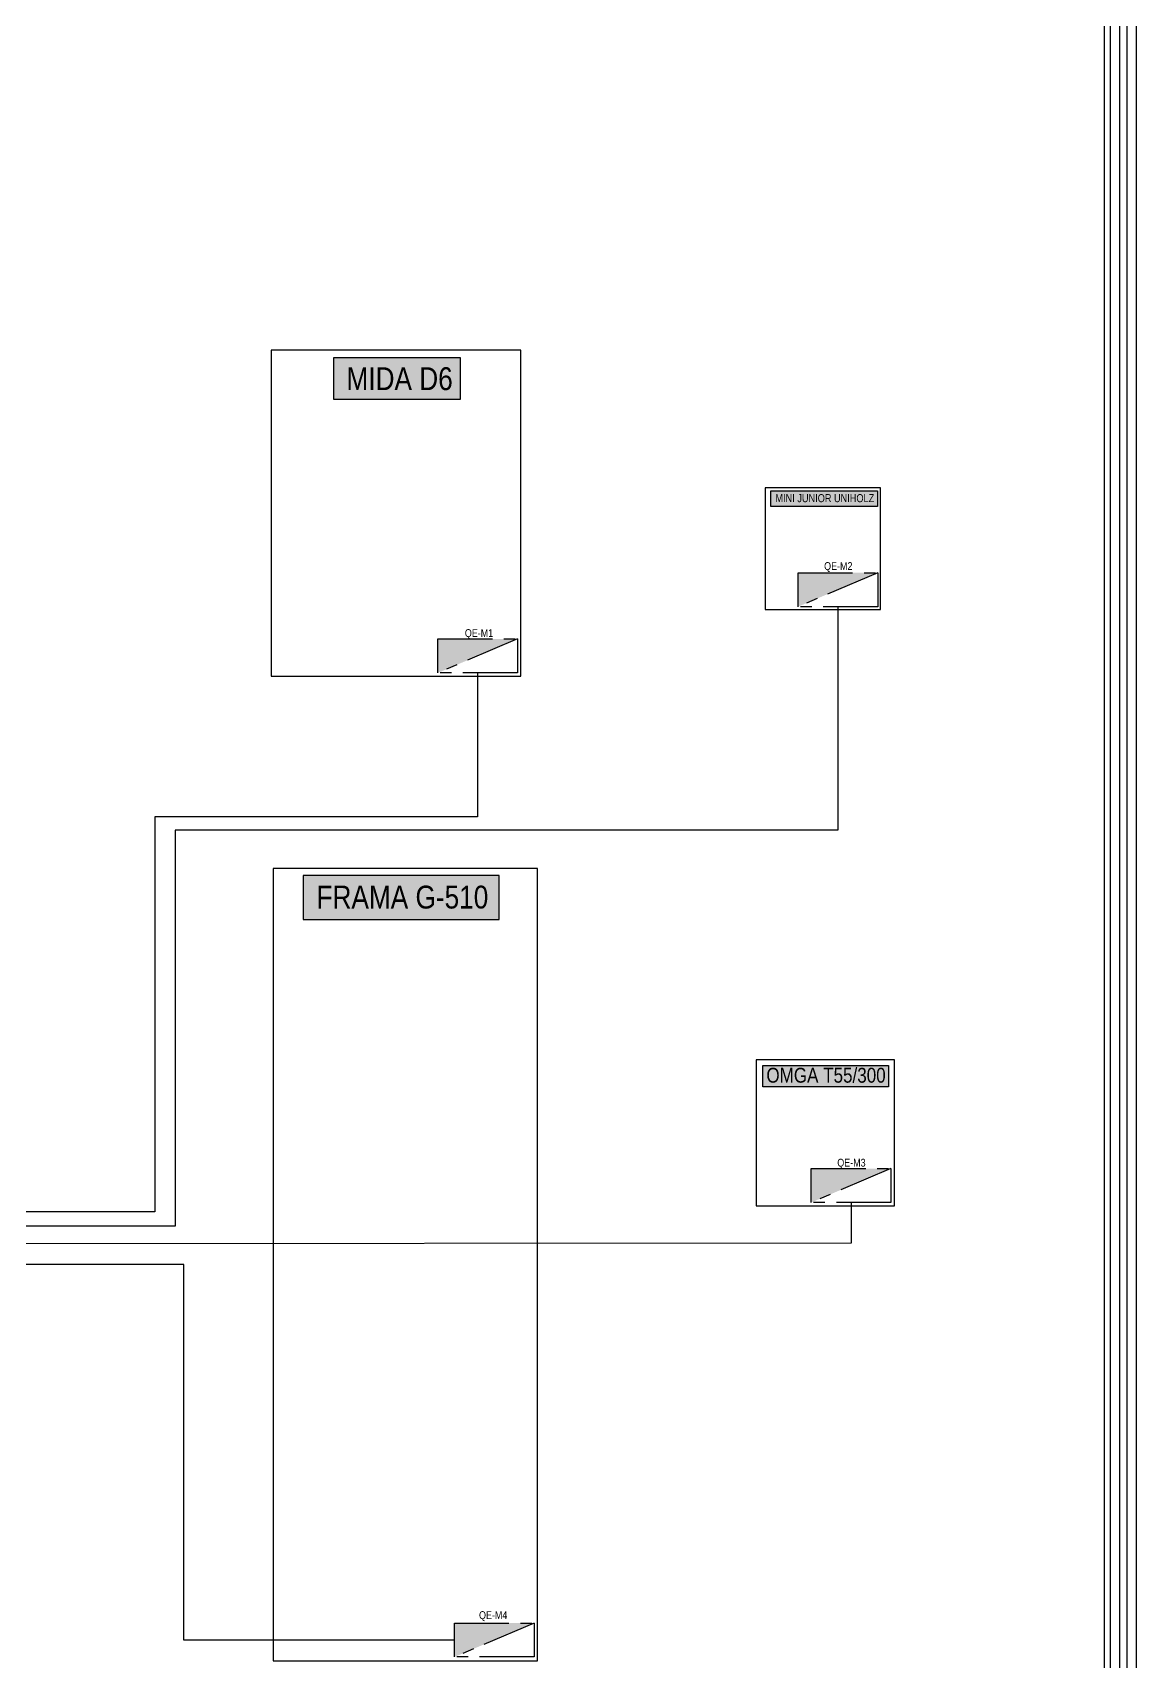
# Model space of a CAD drawing. Header units: millimetres. Extents: x -35961 to -35580, y 154458 to 154764.
# Drawn here: x -35916.02 to -35906.36, y 154650.93 to 154665.17 of the extents above; entities that cross this region are included whole.
import ezdxf

# ---------------------------------------------------------------- set-up
doc = ezdxf.new("R2010")
doc.units = ezdxf.units.MM
doc.header["$MEASUREMENT"] = 0
doc.linetypes.add('PHANTOM2', pattern=[31.75, 15.875, -3.175, 3.175, -3.175, 3.175, -3.175])
for name, color, linetype in [('ELÉCTRICO', 255, 'Continuous'), ('LigacoesEletricos', 80, 'Continuous'), ('LigacoesParciais', 10, 'Continuous'), ('NomeMáquinas', 41, 'Continuous'), ('Projecto', 252, 'Continuous'), ('QuadrosMáquinas', 40, 'Continuous')]:
    doc.layers.add(name, color=color, linetype=linetype)
doc.styles.get("Standard").update_dxf_attribs({"font": 'ARIALN.TTF'})

msp = doc.modelspace()

# ---------------------------------------------------------------- hatches: boundary and pattern name
at = {"layer": 'ELÉCTRICO', "linetype": 'Continuous', "ltscale": 0.03, "true_color": 0xc7c8ca, "transparency": 33554534}
h = msp.add_hatch(color=9, dxfattribs=at)
h.dxf.hatch_style = 1
h.paths.add_polyline_path([(-35912.278, 154661.966), (-35913.382, 154661.966), (-35913.382, 154662.332), (-35912.278, 154662.332)])
h = msp.add_hatch(color=9, dxfattribs=at)
h.dxf.hatch_style = 1
h.paths.add_polyline_path([(-35908.627, 154661.031), (-35909.56, 154661.031), (-35909.56, 154661.168), (-35908.627, 154661.168)])
h = msp.add_hatch(color=9, dxfattribs=at)
h.dxf.hatch_style = 1
h.paths.add_polyline_path([(-35913.649, 154657.418), (-35911.935, 154657.418), (-35911.935, 154657.802), (-35913.649, 154657.802)])
h = msp.add_hatch(color=9, dxfattribs=at)
h.dxf.hatch_style = 1
h.paths.add_polyline_path([(-35909.63, 154656.14), (-35908.532, 154656.14), (-35908.532, 154655.956), (-35909.63, 154655.956)])
at = {"layer": 'QuadrosMáquinas', "linetype": 'PHANTOM2', "ltscale": 0.03}
h = msp.add_hatch(color=256, dxfattribs=at)
h.dxf.hatch_style = 1
h.paths.add_polyline_path([(-35909.321, 154660.451), (-35909.321, 154660.154), (-35908.626, 154660.451)])
h = msp.add_hatch(color=256, dxfattribs=at)
h.dxf.hatch_style = 1
h.paths.add_polyline_path([(-35912.471, 154659.872), (-35912.471, 154659.575), (-35911.776, 154659.872)])
h = msp.add_hatch(color=256, dxfattribs=at)
h.dxf.hatch_style = 1
h.paths.add_polyline_path([(-35909.207, 154655.24), (-35909.207, 154654.943), (-35908.511, 154655.24)])
h = msp.add_hatch(color=256, dxfattribs=at)
h.dxf.hatch_style = 1
h.paths.add_polyline_path([(-35912.327, 154651.265), (-35912.327, 154650.968), (-35911.631, 154651.265)])

# ---------------------------------------------------------------- linework, layer by layer
at = {"layer": 'ELÉCTRICO', "linetype": 'Continuous', "ltscale": 0.03}
for p, q in [((-35911.746, 154662.396, 0), (-35913.931, 154662.396, 0)), ((-35913.931, 154662.396, 0), (-35913.931, 154659.546, 0)), ((-35911.746, 154659.546, 0), (-35911.746, 154662.396, 0)), ((-35908.602, 154661.192, 0), (-35909.609, 154661.192, 0)), ((-35909.609, 154661.192, 0), (-35909.609, 154660.128, 0)), ((-35908.602, 154660.128, 0), (-35908.602, 154661.192, 0)), ((-35909.609, 154660.128, 0), (-35908.602, 154660.128, 0)), ((-35913.931, 154659.546, 0), (-35911.746, 154659.546, 0)), ((-35911.6, 154657.865, 0), (-35913.911, 154657.865, 0)), ((-35913.911, 154657.865, 0), (-35913.911, 154653.244, 0)), ((-35911.6, 154653.244, 0), (-35911.6, 154657.865, 0)), ((-35908.479, 154656.19, 0), (-35909.688, 154656.19, 0)), ((-35909.688, 154656.19, 0), (-35909.688, 154654.913, 0)), ((-35908.479, 154654.913, 0), (-35908.479, 154656.19, 0)), ((-35909.688, 154654.913, 0), (-35908.479, 154654.913, 0)), ((-35913.911, 154653.244, 0), (-35913.911, 154650.934, 0)), ((-35911.6, 154650.934, 0), (-35911.6, 154653.244, 0)), ((-35913.911, 154650.934, 0), (-35911.6, 154650.934, 0))]:
    msp.add_line(p, q, dxfattribs=at)
for points in [[(-35912.278, 154661.966), (-35913.382, 154661.966), (-35913.382, 154662.332), (-35912.278, 154662.332)], [(-35908.627, 154661.031), (-35909.56, 154661.031), (-35909.56, 154661.168), (-35908.627, 154661.168)], [(-35913.649, 154657.418), (-35911.935, 154657.418), (-35911.935, 154657.802), (-35913.649, 154657.802)], [(-35909.63, 154656.14), (-35908.532, 154656.14), (-35908.532, 154655.956), (-35909.63, 154655.956)]]:
    msp.add_lwpolyline(points, close=True, dxfattribs=at)
at = {"layer": 'LigacoesEletricos', "color": 3, "linetype": 'Continuous', "ltscale": 0.03}
for p, q in [((-35908.973, 154660.154, 0), (-35908.973, 154658.198, 0)), ((-35912.124, 154659.575, 0), (-35912.124, 154658.315, 0)), ((-35912.124, 154658.315, 0), (-35914.948, 154658.315, 0)), ((-35914.948, 154658.315, 0), (-35914.948, 154654.862, 0)), ((-35908.973, 154658.198, 0), (-35914.769, 154658.198, 0)), ((-35914.769, 154658.198, 0), (-35914.769, 154654.737, 0)), ((-35914.948, 154654.862, 0), (-35925.096, 154654.862, 0)), ((-35908.859, 154654.943, 0), (-35908.859, 154654.586, 0)), ((-35914.769, 154654.737, 0), (-35925.096, 154654.737, 0)), ((-35908.859, 154654.586, 0), (-35925.096, 154654.577, 0)), ((-35914.694, 154654.401, 0), (-35925.096, 154654.401, 0)), ((-35914.694, 154654.278, 0), (-35914.694, 154654.401, 0)), ((-35914.694, 154651.116, 0), (-35914.694, 154654.278, 0)), ((-35912.327, 154651.116, 0), (-35914.694, 154651.116, 0))]:
    msp.add_line(p, q, dxfattribs=at)
at = {"layer": 'LigacoesParciais', "color": 1, "linetype": 'Continuous', "ltscale": 0.03}
for p, q in [((-35906.591, 154639.171), (-35906.591, 154666.39)), ((-35906.507, 154639.122), (-35906.507, 154666.49))]:
    msp.add_line(p, q, dxfattribs=at)
at = {"layer": 'Projecto'}
msp.add_line((-35906.363, 154629.266, 0), (-35906.363, 154666.606, 0), dxfattribs=at)
at = {"layer": 'Projecto', "elevation": 0}
for points in [[(-35938.291, 154629.337), (-35906.443, 154629.337), (-35906.443, 154666.526), (-35908.856, 154666.526)], [(-35906.643, 154629.546), (-35906.643, 154666.315), (-35943.701, 154666.315), (-35943.701, 154638.926), (-35936.771, 154638.926)]]:
    msp.add_lwpolyline(points, dxfattribs=at)
at = {"layer": 'QuadrosMáquinas', "linetype": 'PHANTOM2', "ltscale": 0.03}
for p, q in [((-35908.626, 154660.451, 0), (-35909.321, 154660.154, 0)), ((-35911.776, 154659.872, 0), (-35912.471, 154659.575, 0)), ((-35908.511, 154655.24, 0), (-35909.207, 154654.943, 0)), ((-35911.631, 154651.265, 0), (-35912.327, 154650.968, 0))]:
    msp.add_line(p, q, dxfattribs=at)
at = {"layer": 'QuadrosMáquinas', "linetype": 'PHANTOM2', "ltscale": 0.03, "elevation": 0}
for points in [[(-35908.626, 154660.154), (-35909.321, 154660.154), (-35909.321, 154660.451), (-35908.626, 154660.451)], [(-35911.776, 154659.575), (-35912.471, 154659.575), (-35912.471, 154659.872), (-35911.776, 154659.872)], [(-35908.511, 154654.943), (-35909.207, 154654.943), (-35909.207, 154655.24), (-35908.511, 154655.24)], [(-35911.631, 154650.968), (-35912.327, 154650.968), (-35912.327, 154651.265), (-35911.631, 154651.265)]]:
    msp.add_lwpolyline(points, close=True, dxfattribs=at)

# ---------------------------------------------------------------- texts
at = {"layer": 'NomeMáquinas', "color": 7, "linetype": 'Continuous', "ltscale": 0.03, "true_color": 0xffffff, "char_height": 0.2, "attachment_point": 1}
for s, width, gutter_width, insert in [('MIDA D6', 19.75456, 16.625, (-35913.271, 154662.248, 0)), ('FRAMA G-510', 24.02155, 20.216, (-35913.533, 154657.714, 0))]:
    msp.add_mtext_dynamic_manual_height_columns(s, width=width, gutter_width=gutter_width, heights=[0], dxfattribs=dict(at, insert=insert))
at = {"layer": 'NomeMáquinas', "color": 0, "linetype": 'Continuous', "ltscale": 0.03, "attachment_point": 1}
for s, width, gutter_width, insert, char_height in [('MINI JUNIOR UNIHOLZ', 19.75456, 16.625, (-35909.52, 154661.138, 0), 0.07), ('OMGA T55/300', 23.70548, 19.95, (-35909.599, 154656.121, 0), 0.13)]:
    msp.add_mtext_dynamic_manual_height_columns(s, width=width, gutter_width=gutter_width, heights=[0], dxfattribs=dict(at, insert=insert, char_height=char_height))
at = {"layer": 'QuadrosMáquinas', "linetype": 'PHANTOM2', "ltscale": 0.03}
for s, p in [('QE-M2', (-35909.094, 154660.475, 0)), ('QE-M1', (-35912.236, 154659.889, 0)), ('QE-M3', (-35908.979, 154655.257, 0)), ('QE-M4', (-35912.112, 154651.3, 0))]:
    msp.add_text(s, height=0.0682, dxfattribs=at).set_placement(p)

doc.saveas('drawing.dxf')
